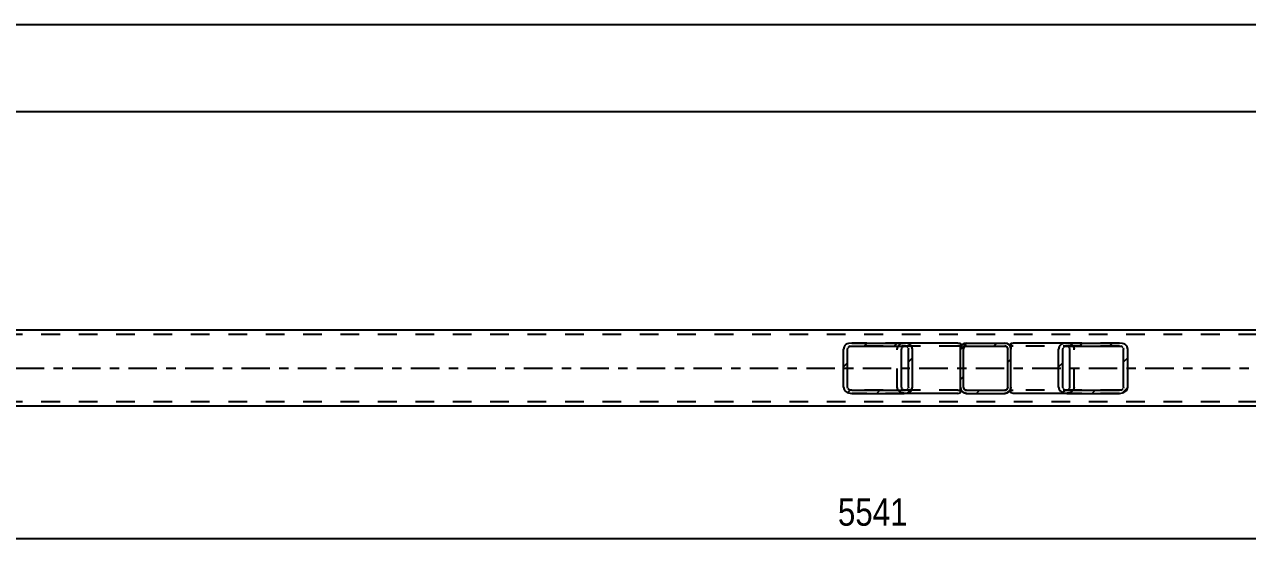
# Model space of a CAD drawing. Header units: millimetres. Extents: x 0 to 1189, y 0 to 841.
# Drawn here: x 311.2 to 439.4, y 365.5 to 419.4 of the extents above; entities that cross this region are included whole.
import ezdxf

# ---------------------------------------------------------------- set-up
doc = ezdxf.new("R2010")
doc.units = ezdxf.units.MM
doc.linetypes.add('DXK_LINE_DOT2', pattern=[3.9198, 1.9599, -1.9599])
doc.linetypes.add('DXK_LINE_DOT3', pattern=[5.9187, 2.979, -0.9799, 0.9799, -0.9799])
doc.styles.add('Arial Narrow', font='ARIALN.TTF', dxfattribs={"height": 0.2})

# ---------------------------------------------------------------- blocks, each defined once
blk = doc.blocks.new('Part-814407264-6174 - 6044')
at = {"linetype": 'Continuous'}
h = blk.add_hatch(dxfattribs=at)
h.set_pattern_fill('', scale=0.7, style=0, pattern_type=0)
h.set_pattern_definition([(45, (414.1708, 380.8028), (-1.57154, 1.57154), [])])
h.paths.add_polyline_path([(413.93, 380.75), (414.17, 380.8), (414.38, 380.94), (414.52, 381.15), (414.57, 381.39), (414.57, 385.39), (414.52, 385.64), (414.38, 385.85), (414.17, 385.99), (413.93, 386.03), (409.93, 386.03), (409.68, 385.99), (409.47, 385.85), (409.33, 385.64), (409.29, 385.39), (409.29, 381.39), (409.33, 381.15), (409.47, 380.94), (409.68, 380.8), (409.93, 380.75)])
h.paths.add_polyline_path([(409.8, 381.1), (409.7, 381.17), (409.63, 381.27), (409.61, 381.39), (409.61, 385.39), (409.63, 385.52), (409.7, 385.62), (409.8, 385.69), (409.93, 385.71), (413.93, 385.71), (414.05, 385.69), (414.15, 385.62), (414.22, 385.52), (414.25, 385.39), (414.25, 381.39), (414.22, 381.27), (414.15, 381.17), (414.05, 381.1), (413.93, 381.07), (409.93, 381.07)])
at = {"color": 7, "linetype": 'DXK_LINE_DOT2'}
for p, q in [((409.68, 385.99), (409.93, 386.03)), ((409.93, 386.03), (413.93, 386.03)), ((413.93, 386.03), (414.17, 385.99)), ((409.29, 385.39), (409.33, 385.64)), ((409.29, 381.39), (409.29, 385.39)), ((409.63, 385.52), (409.61, 385.39)), ((409.61, 381.39), (409.61, 385.39)), ((409.93, 385.71), (409.8, 385.69)), ((409.93, 385.71), (413.93, 385.71)), ((414.05, 385.69), (413.93, 385.71)), ((414.25, 385.39), (414.22, 385.52)), ((414.25, 381.39), (414.25, 385.39)), ((414.52, 385.64), (414.57, 385.39)), ((414.57, 381.39), (414.57, 385.39)), ((409.33, 381.15), (409.29, 381.39)), ((409.61, 381.39), (409.63, 381.27)), ((409.93, 380.75), (409.68, 380.8)), ((409.8, 381.1), (409.93, 381.07)), ((409.93, 381.07), (413.93, 381.07)), ((409.93, 380.75), (413.93, 380.75)), ((413.93, 381.07), (414.05, 381.1)), ((414.17, 380.8), (413.93, 380.75)), ((414.22, 381.27), (414.25, 381.39)), ((414.57, 381.39), (414.52, 381.15))]:
    blk.add_line(p, q, dxfattribs=at)
at = {"color": 2, "linetype": 'Continuous'}
for p, q in [((409.93, 386.03), (409.68, 385.99)), ((409.93, 386.03), (413.93, 386.03)), ((414.17, 385.99), (413.93, 386.03)), ((409.33, 385.64), (409.29, 385.39)), ((409.29, 381.39), (409.29, 385.39)), ((409.61, 385.39), (409.63, 385.52)), ((409.61, 381.39), (409.61, 385.39)), ((409.8, 385.69), (409.93, 385.71)), ((409.93, 385.71), (413.93, 385.71)), ((413.93, 385.71), (414.05, 385.69)), ((414.22, 385.52), (414.25, 385.39)), ((414.25, 381.39), (414.25, 385.39)), ((414.57, 385.39), (414.52, 385.64)), ((414.57, 381.39), (414.57, 385.39)), ((409.29, 381.39), (409.33, 381.15)), ((409.63, 381.27), (409.61, 381.39)), ((409.68, 380.8), (409.93, 380.75)), ((409.93, 381.07), (409.8, 381.1)), ((409.93, 381.07), (413.93, 381.07)), ((409.93, 380.75), (413.93, 380.75)), ((414.05, 381.1), (413.93, 381.07)), ((413.93, 380.75), (414.17, 380.8)), ((414.25, 381.39), (414.22, 381.27)), ((414.52, 381.15), (414.57, 381.39))]:
    blk.add_line(p, q, dxfattribs=at)
at = {"color": 7, "linetype": 'DXK_LINE_DOT2'}
for centre, radius, start, end in [((409.93, 385.39), 0.64, 112.5, 157.5), ((413.93, 385.39), 0.64, 22.5, 67.5), ((409.93, 385.39), 0.32, 112.5, 157.5), ((413.93, 385.39), 0.32, 22.5, 67.5), ((409.93, 381.39), 0.64, 202.5, 247.5), ((409.93, 381.39), 0.32, 202.5, 247.5), ((413.93, 381.39), 0.32, 292.5, 337.5), ((413.93, 381.39), 0.64, 292.5, 337.5)]:
    blk.add_arc(centre, radius, start, end, dxfattribs=at)
at = {"color": 2, "linetype": 'Continuous'}
for centre, radius, start, end in [((409.93, 385.39), 0.64, 112.5, 157.5), ((413.93, 385.39), 0.64, 22.5, 67.5), ((409.93, 385.39), 0.32, 112.5, 157.5), ((413.93, 385.39), 0.32, 22.5, 67.5), ((409.93, 381.39), 0.64, 202.5, 247.5), ((409.93, 381.39), 0.32, 202.5, 247.5), ((413.93, 381.39), 0.32, 292.5, 337.5), ((413.93, 381.39), 0.64, 292.5, 337.5)]:
    blk.add_arc(centre, radius, start, end, dxfattribs=at)
blk = doc.blocks.new('Part-814407264-6117 - 6044')
at = {"color": 2, "linetype": 'Continuous'}
for p, q in [((506.13, 387.39), (91.29, 387.39)), ((506.13, 379.39), (293.93, 379.39))]:
    blk.add_line(p, q, dxfattribs=at)
at = {"color": 7, "linetype": 'DXK_LINE_DOT2'}
for p, q in [((510.93, 386.91), (91.29, 386.91)), ((510.93, 379.87), (91.29, 379.87))]:
    blk.add_line(p, q, dxfattribs=at)
at = {"color": 7, "linetype": 'DXK_LINE_DOT3'}
blk.add_line((91.29, 383.39), (510.93, 383.39), dxfattribs=at)
blk = doc.blocks.new('Part-814407264-6165 - 6044')
at = {"linetype": 'Continuous'}
h = blk.add_hatch(dxfattribs=at)
h.set_pattern_fill('', scale=0.7, style=0, pattern_type=0)
h.set_pattern_definition([(45, (426.2806, 380.8028), (-1.57154, 1.57154), [])])
h.paths.add_polyline_path([(425.94, 380.75), (426.28, 380.8), (426.57, 380.94), (426.76, 381.15), (426.82, 381.39), (426.82, 385.39), (426.76, 385.64), (426.57, 385.85), (426.28, 385.99), (425.94, 386.03), (420.45, 386.03), (420.12, 385.99), (419.83, 385.85), (419.64, 385.64), (419.57, 385.39), (419.57, 381.39), (419.64, 381.15), (419.83, 380.94), (420.12, 380.8), (420.45, 380.75)])
h.paths.add_polyline_path([(420.29, 381.1), (420.14, 381.17), (420.05, 381.27), (420.01, 381.39), (420.01, 385.39), (420.05, 385.52), (420.14, 385.62), (420.29, 385.69), (420.45, 385.71), (425.94, 385.71), (426.11, 385.69), (426.26, 385.62), (426.35, 385.52), (426.38, 385.39), (426.38, 381.39), (426.35, 381.27), (426.26, 381.17), (426.11, 381.1), (425.94, 381.07), (420.45, 381.07)])
at = {"color": 2, "linetype": 'Continuous'}
for p, q in [((414.57, 386), (414.82, 386.03)), ((414.57, 386), (414.57, 385.39)), ((420.45, 386.03), (414.82, 386.03)), ((420.45, 386.03), (420.12, 385.99)), ((420.45, 386.03), (425.94, 386.03)), ((426.28, 385.99), (425.94, 386.03)), ((419.64, 385.64), (419.57, 385.39)), ((419.57, 381.39), (419.57, 385.39)), ((420.01, 385.39), (420.05, 385.52)), ((420.01, 381.39), (420.01, 385.39)), ((420.29, 385.69), (420.45, 385.71)), ((420.48, 385.69), (420.38, 385.7)), ((420.45, 385.71), (425.94, 385.71)), ((420.75, 385.39), (420.72, 385.52)), ((420.75, 381.39), (420.75, 385.39)), ((425.94, 385.71), (426.11, 385.69)), ((426.35, 385.52), (426.38, 385.39)), ((426.38, 381.39), (426.38, 385.39)), ((426.82, 385.39), (426.76, 385.64)), ((426.82, 381.39), (426.82, 385.39)), ((414.57, 380.8), (414.57, 381.39)), ((414.57, 380.79), (414.57, 380.8)), ((414.82, 380.75), (414.57, 380.79)), ((420.45, 380.75), (414.82, 380.75)), ((419.57, 381.39), (419.64, 381.15)), ((420.05, 381.27), (420.01, 381.39)), ((420.12, 380.8), (420.45, 380.75)), ((420.45, 381.07), (420.29, 381.1)), ((420.38, 381.08), (420.48, 381.1)), ((420.45, 381.07), (425.94, 381.07)), ((420.45, 380.75), (425.94, 380.75)), ((420.72, 381.27), (420.75, 381.39)), ((426.11, 381.1), (425.94, 381.07)), ((425.94, 380.75), (426.28, 380.8)), ((426.38, 381.39), (426.35, 381.27)), ((426.76, 381.15), (426.82, 381.39))]:
    blk.add_line(p, q, dxfattribs=at)
at = {"color": 7, "linetype": 'DXK_LINE_DOT2'}
for p, q in [((414.57, 385.65), (414.57, 386)), ((420.31, 386.03), (420.65, 385.99)), ((425.94, 386.03), (420.45, 386.03)), ((414.65, 385.69), (414.57, 385.65)), ((414.57, 380.94), (414.57, 385.39)), ((414.82, 385.71), (414.65, 385.69)), ((425.94, 385.71), (414.82, 385.71)), ((420.38, 385.7), (420.31, 385.71)), ((421.13, 385.64), (421.19, 385.39)), ((421.19, 381.39), (421.19, 385.39)), ((414.57, 381.14), (414.65, 381.1)), ((414.65, 381.1), (414.82, 381.07)), ((425.94, 381.07), (414.82, 381.07)), ((420.31, 381.07), (420.38, 381.08)), ((420.65, 380.8), (420.31, 380.75)), ((425.94, 380.75), (420.45, 380.75)), ((421.19, 381.39), (421.13, 381.15))]:
    blk.add_line(p, q, dxfattribs=at)
at = {"color": 2, "linetype": 'Continuous'}
for centre, radius, start, end in [((420.32, 385.21), 0.802, 104.5547, 147.5896), ((426.08, 385.21), 0.802, 32.4104, 75.4453), ((420.39, 385.3), 0.401, 104.5547, 147.5896), ((420.38, 385.3), 0.401, 32.4104, 75.4453), ((426.01, 385.3), 0.401, 32.4104, 75.4453), ((420.32, 381.58), 0.802, 212.4104, 255.4453), ((420.39, 381.49), 0.401, 212.4104, 255.4453), ((420.38, 381.49), 0.401, 284.5547, 327.5896), ((426.01, 381.49), 0.401, 284.5547, 327.5896), ((426.08, 381.58), 0.802, 284.5547, 327.5896)]:
    blk.add_arc(centre, radius, start, end, dxfattribs=at)
at = {"color": 7, "linetype": 'DXK_LINE_DOT2'}
for centre, start, end in [((420.45, 385.21), 32.4104, 75.4453), ((420.45, 381.58), 284.5547, 327.5896)]:
    blk.add_arc(centre, 0.802, start, end, dxfattribs=at)
blk = doc.blocks.new('Part-814407264-6196 - 6044')
at = {"linetype": 'Continuous'}
h = blk.add_hatch(dxfattribs=at)
h.set_pattern_fill('', scale=0.7, style=0, pattern_type=0)
h.set_pattern_definition([(45, (403.7345, 380.8028), (-1.57154, 1.57154), [])])
h.paths.add_polyline_path([(403.4, 380.75), (403.73, 380.8), (404.02, 380.94), (404.21, 381.15), (404.28, 381.39), (404.28, 385.39), (404.21, 385.64), (404.02, 385.85), (403.73, 385.99), (403.4, 386.03), (397.91, 386.03), (397.57, 385.99), (397.29, 385.85), (397.1, 385.64), (397.03, 385.39), (397.03, 381.39), (397.1, 381.15), (397.29, 380.94), (397.57, 380.8), (397.91, 380.75)])
h.paths.add_polyline_path([(397.74, 381.1), (397.6, 381.17), (397.5, 381.27), (397.47, 381.39), (397.47, 385.39), (397.5, 385.52), (397.6, 385.62), (397.74, 385.69), (397.91, 385.71), (403.4, 385.71), (403.57, 385.69), (403.71, 385.62), (403.8, 385.52), (403.84, 385.39), (403.84, 381.39), (403.8, 381.27), (403.71, 381.17), (403.57, 381.1), (403.4, 381.07), (397.91, 381.07)])
at = {"color": 2, "linetype": 'Continuous'}
for p, q in [((397.91, 386.03), (397.57, 385.99)), ((397.91, 386.03), (403.4, 386.03)), ((409.03, 386.03), (403.4, 386.03)), ((403.73, 385.99), (403.4, 386.03)), ((409.03, 386.03), (409.29, 386)), ((409.29, 386), (409.29, 385.99)), ((409.29, 385.99), (409.29, 385.85)), ((409.29, 385.85), (409.29, 385.39)), ((397.1, 385.64), (397.03, 385.39)), ((397.03, 381.39), (397.03, 385.39)), ((397.47, 385.39), (397.5, 385.52)), ((397.47, 381.39), (397.47, 385.39)), ((397.74, 385.69), (397.91, 385.71)), ((397.91, 385.71), (403.4, 385.71)), ((403.13, 385.52), (403.1, 385.39)), ((403.1, 381.39), (403.1, 385.39)), ((403.47, 385.7), (403.37, 385.69)), ((403.4, 385.71), (403.57, 385.69)), ((403.8, 385.52), (403.84, 385.39)), ((403.84, 381.39), (403.84, 385.39)), ((404.28, 385.39), (404.21, 385.64)), ((404.28, 381.39), (404.28, 385.39)), ((397.03, 381.39), (397.1, 381.15)), ((397.5, 381.27), (397.47, 381.39)), ((397.57, 380.8), (397.91, 380.75)), ((397.91, 381.07), (397.74, 381.1)), ((397.91, 381.07), (403.4, 381.07)), ((397.91, 380.75), (403.4, 380.75)), ((403.1, 381.39), (403.13, 381.27)), ((403.37, 381.1), (403.47, 381.08)), ((403.57, 381.1), (403.4, 381.07)), ((403.4, 380.75), (403.73, 380.8)), ((409.03, 380.75), (403.4, 380.75)), ((403.84, 381.39), (403.8, 381.27)), ((404.21, 381.15), (404.28, 381.39)), ((409.03, 380.75), (409.29, 380.79)), ((409.29, 380.79), (409.29, 381.39))]:
    blk.add_line(p, q, dxfattribs=at)
at = {"color": 7, "linetype": 'DXK_LINE_DOT2'}
for p, q in [((403.4, 386.03), (397.91, 386.03)), ((403.2, 385.99), (403.54, 386.03)), ((409.29, 385.85), (409.29, 385.65)), ((409.03, 385.71), (397.91, 385.71)), ((402.66, 385.39), (402.73, 385.64)), ((402.66, 381.39), (402.66, 385.39)), ((403.54, 385.71), (403.47, 385.7)), ((409.2, 385.69), (409.03, 385.71)), ((409.29, 385.65), (409.2, 385.69)), ((409.29, 381.39), (409.29, 385.64)), ((409.03, 381.07), (397.91, 381.07)), ((403.4, 380.75), (397.91, 380.75)), ((402.73, 381.15), (402.66, 381.39)), ((403.54, 380.75), (403.2, 380.8)), ((403.47, 381.08), (403.54, 381.07)), ((409.03, 381.07), (409.2, 381.1)), ((409.2, 381.1), (409.29, 381.14))]:
    blk.add_line(p, q, dxfattribs=at)
at = {"color": 2, "linetype": 'Continuous'}
for centre, radius, start, end in [((397.77, 385.21), 0.802, 104.5547, 147.5895), ((403.53, 385.21), 0.802, 32.4105, 75.4453), ((397.84, 385.3), 0.401, 104.5547, 147.5895), ((403.47, 385.3), 0.401, 104.5547, 147.5895), ((403.47, 385.3), 0.401, 32.4105, 75.4453), ((397.77, 381.58), 0.802, 212.4105, 255.4453), ((397.84, 381.49), 0.401, 212.4105, 255.4453), ((403.47, 381.49), 0.401, 212.4105, 255.4453), ((403.47, 381.49), 0.401, 284.5547, 327.5895), ((403.53, 381.58), 0.802, 284.5547, 327.5895)]:
    blk.add_arc(centre, radius, start, end, dxfattribs=at)
at = {"color": 7, "linetype": 'DXK_LINE_DOT2'}
for centre, start, end in [((403.4, 385.21), 104.5547, 147.5895), ((403.4, 381.58), 212.4105, 255.4453)]:
    blk.add_arc(centre, 0.802, start, end, dxfattribs=at)
blk = doc.blocks.new('StraightDimension-814407264-6280 - 6044')
at = {"color": 7, "linetype": 'Continuous'}
blk.add_line((289.29, 365.52), (510.93, 365.52), dxfattribs=at)
at = {"color": 0}
blk.add_wipeout([(404.37, 366.27), (404.37, 370.47), (395.85, 370.47), (395.85, 366.27)], dxfattribs=at)
at = {"color": 3, "style": 'Arial Narrow'}
blk.add_text('5541', height=2.863, dxfattribs=at).set_placement((396.45, 366.87))
blk = doc.blocks.new('StraightDimension-814407264-13663 - 6044')
at = {"color": 7, "linetype": 'Continuous'}
blk.add_line((78.39, 410.3), (510.93, 410.3), dxfattribs=at)
blk = doc.blocks.new('StraightDimension-814407264-13811 - 6044')
at = {"color": 7, "linetype": 'Continuous'}
blk.add_line((77.39, 419.44), (510.93, 419.44), dxfattribs=at)

msp = doc.modelspace()

# ---------------------------------------------------------------- block references
for name in ['StraightDimension-814407264-13663 - 6044', 'Part-814407264-6117 - 6044', 'Part-814407264-6196 - 6044', 'Part-814407264-6174 - 6044', 'Part-814407264-6165 - 6044']:
    msp.add_blockref(name, (0, 0))

# ---------------------------------------------------------------- next in the draw order: block references
for name in ['StraightDimension-814407264-13811 - 6044', 'StraightDimension-814407264-6280 - 6044']:
    msp.add_blockref(name, (0, 0))

doc.saveas('drawing.dxf')
